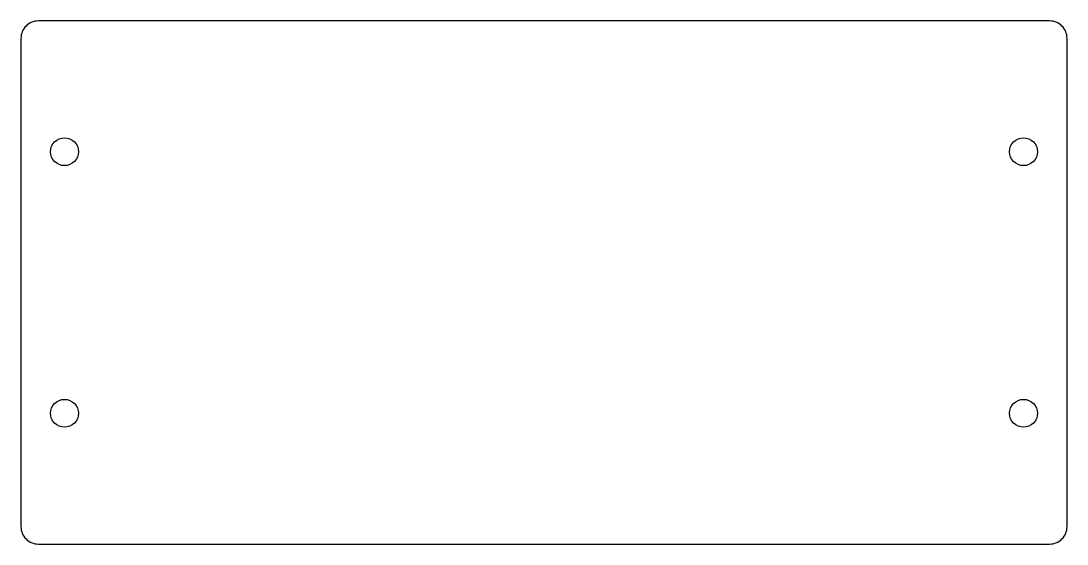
# Model space of a CAD drawing. Header units: millimetres. Extents: x -2 to 118, y 0 to 60.
import ezdxf

# ---------------------------------------------------------------- set-up
doc = ezdxf.new("R2010")
doc.units = ezdxf.units.MM

msp = doc.modelspace()

# ---------------------------------------------------------------- linework, layer by layer
msp.add_lwpolyline([(0, 60, 0.414214), (-2, 58), (-2, 2, 0.414214), (0, 0), (116, 0, 0.414214), (118, 2), (118, 58, 0.414214), (116, 60)], format="xyb", close=True)
for centre in [(3, 45), (113, 45), (3, 15), (113, 15)]:
    msp.add_circle(centre, 1.6)

doc.saveas('drawing.dxf')
